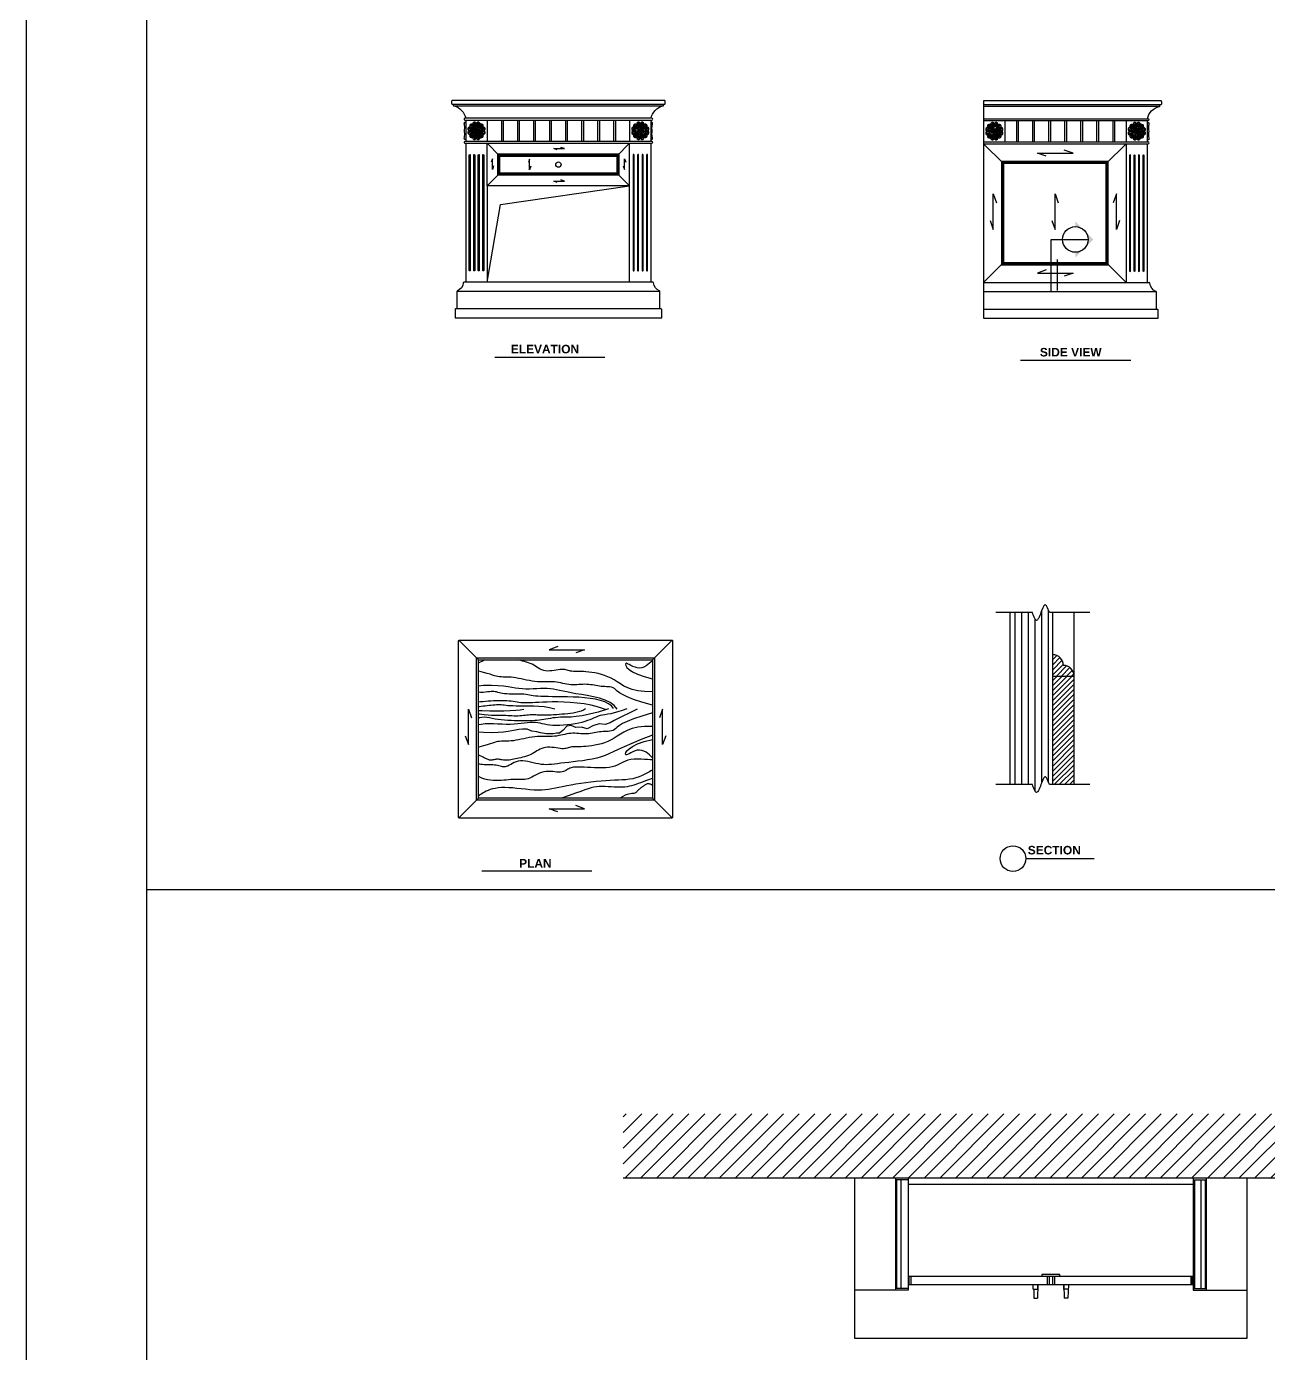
# Model space of a CAD drawing. Header units: inches. Extents: x 10 to 52.5, y 12.6 to 37.4.
# Drawn here: x 10.027 to 13.513, y 21.945 to 25.671 of the extents above; entities that cross this region are included whole.
import ezdxf

# ---------------------------------------------------------------- set-up
doc = ezdxf.new("R2010")
doc.units = ezdxf.units.IN
doc.header["$MEASUREMENT"] = 0
for name, color, linetype in [('02', 2, 'Continuous'), ('1', 1, 'Continuous'), ('4', 4, 'Continuous'), ('8', 8, 'Continuous'), ('kadrbm', 4, 'Continuous')]:
    doc.layers.add(name, color=color, linetype=linetype)
doc.styles.add('HT', font='swisseb.ttf')

# ---------------------------------------------------------------- blocks, each defined once
blk = doc.blocks.new('kadrbm')
at = {"layer": 'kadrbm', "color": 4}
blk.add_lwpolyline([(0, 0), (0, 24.7972), (21, 24.7972), (21, 0), (0, 0)], close=True, dxfattribs=at)
blk.add_lwpolyline([(20.6631, 0.3257), (20.6631, 24.4603), (0.3369, 24.4603), (0.3369, 0.3257), (20.6631, 0.3257)], dxfattribs=at)

msp = doc.modelspace()

# ---------------------------------------------------------------- hatches: boundary and pattern name
at = {"layer": '8'}
h = msp.add_hatch(color=256, dxfattribs=at)
h.paths.add_polyline_path([(12.996, 25.0982), (12.9706, 25.1237), (12.9706, 25.1088, -0.198912)])
h.paths.add_polyline_path([(13.0066, 25.0728, -0.198912), (12.996, 25.0473), (13.0215, 25.0728), (12.996, 25.0982, -0.198912)])
h.paths.add_polyline_path([(12.996, 25.0473, -0.198912), (12.9706, 25.0368), (12.9706, 25.0219)])
h = msp.add_hatch(dxfattribs=at)
h.set_pattern_fill('ANSI31', color=256, scale=0.15, angle=45, style=0)
h.set_pattern_definition([(90, (11.770604, 22.981074), (-0.01875, 4e-18), [])])
h.paths.add_polyline_path([(12.7872, 23.5422), (12.85, 23.5422, 0.033865), (12.857, 23.5252, 0.043189), (12.8598, 23.5213, 0.176583), (12.862, 23.5201, 0.176583), (12.8642, 23.5213, 0.043189), (12.8669, 23.5252, 0.033865), (12.874, 23.5422, -0.033865), (12.881, 23.5593, -0.042387), (12.8837, 23.5631, -0.182797), (12.886, 23.5644, -0.182797), (12.8882, 23.5631, -0.042387), (12.8909, 23.5593, -0.033865), (12.898, 23.5422), (12.9072, 23.5422), (12.9072, 24.0254), (12.898, 24.0254, 0.033865), (12.8909, 24.0424, 0.043189), (12.8882, 24.0463, 0.176583), (12.886, 24.0475, 0.176583), (12.8838, 24.0463, 0.043189), (12.881, 24.0424, 0.033865), (12.874, 24.0254, -0.033865), (12.8669, 24.0083, -0.042387), (12.8642, 24.0045, -0.182797), (12.862, 24.0032, -0.182797), (12.8597, 24.0045, -0.042387), (12.857, 24.0083, -0.033865), (12.85, 24.0254), (12.7872, 24.0254)])
h.paths.add_polyline_path([(12.828, 23.8665), (12.828, 23.8874), (12.8553, 23.8874), (12.8553, 23.8665)], flags=24)
h = msp.add_hatch(dxfattribs=at)
h.set_pattern_fill('ANSI31', color=256, scale=0.08, style=0)
h.set_pattern_definition([(45, (11.783122, 22.981074), (-0.00707107, 0.00707107), [])])
h.paths.add_polyline_path([(12.9072, 23.8469), (12.9672, 23.8469, 0.414214), (12.9372, 23.8769, 0.414214), (12.9072, 23.9069)])
h = msp.add_hatch(dxfattribs=at)
h.set_pattern_fill('ANSI31', color=256, scale=0.08, style=0)
h.set_pattern_definition([(45, (11.770604, 22.981074), (-0.00707107, 0.00707107), [])])
h.paths.add_polyline_path([(12.9072, 23.5422), (12.9672, 23.5422), (12.9672, 23.8469), (12.9072, 23.8469)])
h = msp.add_hatch(dxfattribs=at)
h.set_pattern_fill('ANSI31', color=256, scale=0.25, style=0)
h.set_pattern_definition([(45, (20.822613, 23.024282), (-0.02209709, 0.02209709), [])])
h.paths.add_polyline_path([(14.2518, 22.4373), (14.2518, 22.6173), (11.7018, 22.6173), (11.7018, 22.4373)])

# ---------------------------------------------------------------- linework, layer by layer
at = {"layer": '02'}
for p, q in [((11.2254, 25.448), (11.8138, 25.448)), ((12.713, 25.4518), (13.211, 25.4518)), ((12.713, 25.4468), (13.2072, 25.4468)), ((12.713, 25.4118), (13.1755, 25.4118)), ((11.2596, 25.408), (11.7796, 25.408)), ((11.2834, 25.378), (11.2693, 25.378)), ((11.2842, 25.3811), (11.2721, 25.3881)), ((11.2842, 25.3749), (11.2721, 25.3679)), ((11.2865, 25.3834), (11.2795, 25.3956)), ((11.2896, 25.3843), (11.2896, 25.3983)), ((11.2927, 25.3834), (11.2997, 25.3956)), ((11.3071, 25.3881), (11.295, 25.3811)), ((11.295, 25.3749), (11.3071, 25.3679)), ((11.3099, 25.378), (11.2959, 25.378)), ((11.3596, 25.408), (11.3596, 25.348)), ((11.3646, 25.408), (11.3646, 25.348)), ((11.4046, 25.408), (11.4046, 25.348)), ((11.4096, 25.408), (11.4096, 25.348)), ((11.4496, 25.408), (11.4496, 25.348)), ((11.4546, 25.408), (11.4546, 25.348)), ((11.4946, 25.408), (11.4946, 25.348)), ((11.4996, 25.408), (11.4996, 25.348)), ((11.5396, 25.408), (11.5396, 25.348)), ((11.5446, 25.408), (11.5446, 25.348)), ((11.5846, 25.408), (11.5846, 25.348)), ((11.5896, 25.408), (11.5896, 25.348)), ((11.6296, 25.408), (11.6296, 25.348)), ((11.6346, 25.408), (11.6346, 25.348)), ((11.6746, 25.408), (11.6746, 25.348)), ((11.6796, 25.408), (11.6796, 25.348)), ((11.7293, 25.378), (11.7434, 25.378)), ((11.7442, 25.3811), (11.7321, 25.3881)), ((11.7442, 25.3749), (11.7321, 25.3679)), ((11.7465, 25.3834), (11.7395, 25.3956)), ((11.7496, 25.3843), (11.7496, 25.3983)), ((11.7527, 25.3834), (11.7597, 25.3956)), ((11.755, 25.3811), (11.7671, 25.3881)), ((11.755, 25.3749), (11.7671, 25.3679)), ((11.7559, 25.378), (11.7699, 25.378)), ((12.713, 25.4068), (13.1755, 25.4068)), ((12.7228, 25.3768), (12.7368, 25.3768)), ((12.7376, 25.3799), (12.7255, 25.3869)), ((12.7376, 25.3737), (12.7255, 25.3666)), ((12.7399, 25.3822), (12.7329, 25.3943)), ((12.743, 25.383), (12.743, 25.397)), ((12.7462, 25.3822), (12.7532, 25.3943)), ((12.7485, 25.3799), (12.7606, 25.3869)), ((12.7485, 25.3737), (12.7606, 25.3666)), ((12.7493, 25.3768), (12.7633, 25.3768)), ((12.773, 25.4068), (12.773, 25.3468)), ((12.8055, 25.4068), (12.8055, 25.3468)), ((12.8105, 25.4068), (12.8105, 25.3468)), ((12.8505, 25.4068), (12.8505, 25.3468)), ((12.8555, 25.4068), (12.8555, 25.3468)), ((12.8955, 25.4068), (12.8955, 25.3468)), ((12.9005, 25.4068), (12.9005, 25.3468)), ((12.9405, 25.4068), (12.9405, 25.3468)), ((12.9455, 25.4068), (12.9455, 25.3468)), ((12.9855, 25.4068), (12.9855, 25.3468)), ((12.9905, 25.4068), (12.9905, 25.3468)), ((13.0305, 25.4068), (13.0305, 25.3468)), ((13.0355, 25.4068), (13.0355, 25.3468)), ((13.0755, 25.4068), (13.0755, 25.3468)), ((13.0805, 25.4068), (13.0805, 25.3468)), ((13.1228, 25.3768), (13.1368, 25.3768)), ((13.1376, 25.3799), (13.1255, 25.3869)), ((13.1376, 25.3737), (13.1255, 25.3666)), ((13.1399, 25.3822), (13.1329, 25.3943)), ((13.143, 25.383), (13.143, 25.397)), ((13.1462, 25.3822), (13.1532, 25.3943)), ((13.1485, 25.3799), (13.1606, 25.3869)), ((13.1485, 25.3737), (13.1606, 25.3666)), ((13.1493, 25.3768), (13.1633, 25.3768)), ((11.2596, 25.343), (11.7796, 25.343)), ((11.2865, 25.3726), (11.2795, 25.3605)), ((11.2896, 25.3718), (11.2896, 25.3578)), ((11.2927, 25.3726), (11.2997, 25.3605)), ((11.3556, 25.307), (11.3196, 25.343)), ((11.6836, 25.307), (11.7196, 25.343)), ((11.7465, 25.3726), (11.7395, 25.3605)), ((11.7496, 25.3718), (11.7496, 25.3578)), ((11.7527, 25.3726), (11.7597, 25.3605)), ((12.713, 25.3468), (13.1755, 25.3468)), ((12.713, 25.3418), (13.1755, 25.3418)), ((12.769, 25.2858), (12.713, 25.3418)), ((12.7399, 25.3714), (12.7329, 25.3592)), ((12.743, 25.3705), (12.743, 25.3565)), ((12.7462, 25.3714), (12.7532, 25.3592)), ((13.057, 25.2858), (13.113, 25.3418)), ((13.1399, 25.3714), (13.1329, 25.3592)), ((13.143, 25.3705), (13.143, 25.3565)), ((13.1462, 25.3714), (13.1532, 25.3592)), ((11.3556, 25.259), (11.3196, 25.223)), ((11.6836, 25.259), (11.7196, 25.223)), ((12.769, 25.0078), (12.713, 24.9518)), ((13.057, 25.0078), (13.113, 24.9518)), ((11.2352, 24.928), (11.804, 24.928)), ((12.713, 24.9268), (13.1975, 24.9268)), ((12.713, 24.8768), (13.201, 24.8768)), ((11.3407, 24.7428), (11.6499, 24.7428)), ((12.8171, 24.734), (13.1264, 24.734)), ((11.2956, 23.8922), (11.2402, 23.9476)), ((11.7836, 23.8922), (11.839, 23.9476)), ((11.2956, 23.5042), (11.2402, 23.4488)), ((11.7836, 23.5042), (11.839, 23.4488)), ((12.8315, 23.3344), (13.0235, 23.3344)), ((11.3045, 23.3002), (11.6138, 23.3002)), ((12.3518, 21.9873), (12.3518, 22.4373)), ((12.5018, 22.4323), (12.4658, 22.4323)), ((12.4688, 22.4323), (12.4688, 22.1273)), ((12.4808, 22.4323), (12.4808, 22.1273)), ((13.3018, 22.4323), (13.3378, 22.4323)), ((13.3048, 22.4323), (13.3048, 22.1273)), ((13.3228, 22.4323), (13.3228, 22.1273)), ((13.3348, 22.4323), (13.3348, 22.1273)), ((13.4518, 22.4373), (13.4518, 21.9873)), ((13.3018, 22.4193), (12.5018, 22.4193)), ((12.5088, 22.1613), (12.5088, 22.1373)), ((12.8525, 22.1253), (12.8525, 22.1373)), ((12.8655, 22.1373), (12.864, 22.1003)), ((12.9381, 22.1373), (12.9396, 22.1003)), ((12.9511, 22.1373), (12.9496, 22.1003)), ((13.2948, 22.1613), (13.2948, 22.1373)), ((12.5018, 22.1223), (12.3518, 22.1223)), ((12.5018, 22.1273), (12.4658, 22.1273)), ((12.854, 22.1253), (12.854, 22.1003)), ((12.854, 22.1003), (12.864, 22.1003)), ((12.9496, 22.1003), (12.9396, 22.1003)), ((13.3018, 22.1273), (13.3378, 22.1273)), ((13.4518, 21.9873), (12.3518, 21.9873))]:
    msp.add_line(p, q, dxfattribs=at)
for points in [[(11.2596, 25.3538), (11.2579, 25.3538, -0.414214), (11.2554, 25.3563, 0.026761), (11.257, 25.37, -0.123402), (11.257, 25.3856, 0.027913), (11.2554, 25.3998, -0.414214), (11.2579, 25.4023), (11.2595, 25.4023)], [(11.7796, 25.3534), (11.7814, 25.3534, 0.414214), (11.7839, 25.3559, -0.026761), (11.7823, 25.3696, 0.123402), (11.7822, 25.3851, -0.027913), (11.7839, 25.3994, 0.414214), (11.7814, 25.4019), (11.7796, 25.4019)], [(13.1731, 25.4011), (13.1748, 25.4011, -0.414214), (13.1773, 25.3986, 0.027913), (13.1757, 25.3843, -0.123402), (13.1757, 25.3688, 0.026761), (13.1773, 25.3551, -0.414214), (13.1748, 25.3526), (13.173, 25.3526)], [(13.0117, 24.0254), (12.898, 24.0254, 0.033865), (12.8909, 24.0424, 0.043189), (12.8882, 24.0463, 0.176583), (12.886, 24.0475, 0.176583), (12.8838, 24.0463, 0.043189), (12.881, 24.0424, 0.033865), (12.874, 24.0254, -0.033865), (12.8669, 24.0083, -0.043189), (12.8642, 24.0044, -0.176583), (12.862, 24.0032, -0.176583), (12.8598, 24.0044, -0.043189), (12.857, 24.0083, -0.033865), (12.85, 24.0254), (12.747, 24.0254)], [(13.0117, 23.5422), (12.898, 23.5422, 0.033865), (12.8909, 23.5593, 0.043189), (12.8882, 23.5632, 0.176583), (12.886, 23.5644, 0.176583), (12.8838, 23.5632, 0.043189), (12.881, 23.5593, 0.033865), (12.874, 23.5422, -0.033865), (12.8669, 23.5252, -0.043189), (12.8642, 23.5213, -0.176583), (12.862, 23.5201, -0.176583), (12.8598, 23.5213, -0.043189), (12.857, 23.5252, -0.033865), (12.85, 23.5422), (12.747, 23.5422)]]:
    msp.add_lwpolyline(points, format="xyb", dxfattribs=at)
for points in [[(11.2596, 25.408), (11.2596, 25.348)], [(11.3376, 25.2793), (11.3342, 25.2694), (11.3342, 25.2994), (11.3307, 25.2895)], [(11.4423, 25.2784), (11.4388, 25.2685), (11.4388, 25.2985), (11.4353, 25.2886)], [(11.5163, 25.3244), (11.5064, 25.3279), (11.5364, 25.3279), (11.5265, 25.3313)], [(11.7016, 25.2793), (11.7051, 25.2694), (11.7051, 25.2994), (11.7085, 25.2895)], [(12.8892, 25.3063), (12.8642, 25.3151), (12.9642, 25.3151), (12.9392, 25.3239)], [(11.5163, 25.2329), (11.5064, 25.2364), (11.5364, 25.2364), (11.5265, 25.2399)], [(11.3196, 24.953), (11.3569, 25.1715), (11.7196, 25.223)], [(12.7313, 25.1259), (12.7401, 25.1009), (12.7401, 25.2009), (12.7489, 25.1759)], [(12.9051, 25.1259), (12.9139, 25.1009), (12.9139, 25.2009), (12.9227, 25.1759)], [(13.0948, 25.1259), (13.086, 25.1009), (13.086, 25.2009), (13.0772, 25.1759)], [(12.9032, 24.9257), (12.9032, 25.0728), (13.0066, 25.0728)], [(12.8892, 24.9873), (12.8642, 24.9785), (12.9642, 24.9785), (12.9392, 24.9697)], [(11.5183, 23.9296), (11.4933, 23.9208), (11.5933, 23.9208), (11.5683, 23.9119)], [(11.3135, 23.8922), (11.3115, 23.8912), (11.3081, 23.8895), (11.3042, 23.8876), (11.3002, 23.8857), (11.2961, 23.8839), (11.2956, 23.8836)], [(11.7836, 23.8031), (11.7614, 23.8033), (11.7426, 23.8053), (11.7271, 23.8088), (11.7141, 23.8135), (11.7032, 23.8189), (11.6937, 23.8247), (11.685, 23.8305), (11.6765, 23.836), (11.6677, 23.8408), (11.6586, 23.845), (11.6494, 23.8485), (11.6401, 23.8515), (11.6308, 23.8539), (11.6218, 23.8558), (11.613, 23.8572), (11.6047, 23.8583), (11.597, 23.859), (11.5898, 23.8594), (11.5831, 23.8596), (11.577, 23.8597), (11.5714, 23.8598), (11.5662, 23.8598), (11.5616, 23.86), (11.5575, 23.8604), (11.5538, 23.8611), (11.5504, 23.8619), (11.5472, 23.8628), (11.5441, 23.8637), (11.5409, 23.8645), (11.5375, 23.8651), (11.5338, 23.8655), (11.5295, 23.8654), (11.5246, 23.865), (11.5193, 23.8643), (11.5135, 23.8634), (11.5076, 23.8625), (11.5015, 23.8617), (11.4954, 23.8612), (11.4894, 23.8611), (11.4838, 23.8616), (11.4784, 23.8627), (11.4735, 23.8644), (11.4687, 23.8666), (11.4641, 23.8691), (11.4595, 23.8718), (11.455, 23.8746), (11.4504, 23.8773), (11.4456, 23.8799), (11.4405, 23.8822), (11.4353, 23.8843), (11.4299, 23.8861), (11.4245, 23.8878), (11.4191, 23.8892), (11.4138, 23.8905), (11.4085, 23.8917), (11.4065, 23.8922)], [(11.7836, 23.891), (11.7818, 23.8891), (11.779, 23.8863), (11.7752, 23.8828), (11.7707, 23.879), (11.7655, 23.8754), (11.7597, 23.8723), (11.7536, 23.8701), (11.7473, 23.8692), (11.741, 23.8698), (11.7347, 23.8715), (11.7287, 23.874), (11.7231, 23.8769), (11.7181, 23.8795), (11.7139, 23.8816), (11.7106, 23.8827), (11.7084, 23.8823), (11.7075, 23.8802), (11.7085, 23.8764), (11.7118, 23.8714), (11.7181, 23.8655), (11.7279, 23.8589), (11.7418, 23.8521), (11.7603, 23.8454), (11.7836, 23.8391)], [(11.7836, 23.765), (11.7535, 23.7736), (11.7301, 23.7815), (11.7125, 23.7886), (11.6998, 23.7948), (11.691, 23.8003), (11.6849, 23.8049), (11.6806, 23.8087), (11.6769, 23.8117), (11.673, 23.8139), (11.6688, 23.8154), (11.6644, 23.8163), (11.6597, 23.8169), (11.6548, 23.8171), (11.6499, 23.8173), (11.6449, 23.8174), (11.6399, 23.8178), (11.6349, 23.8183), (11.63, 23.8191), (11.625, 23.82), (11.6201, 23.821), (11.6151, 23.8219), (11.61, 23.8227), (11.6048, 23.8234), (11.5995, 23.8237), (11.5941, 23.8238), (11.5886, 23.8236), (11.5829, 23.8233), (11.5772, 23.8229), (11.5715, 23.8225), (11.5658, 23.8222), (11.5601, 23.8221), (11.5544, 23.8224), (11.5488, 23.823), (11.5432, 23.8239), (11.5376, 23.8251), (11.532, 23.8263), (11.5264, 23.8276), (11.5206, 23.8287), (11.5147, 23.8298), (11.5087, 23.8305), (11.5024, 23.8309), (11.496, 23.8311), (11.4893, 23.831), (11.4825, 23.831), (11.4755, 23.8309), (11.4683, 23.831), (11.461, 23.8312), (11.4535, 23.8319), (11.4458, 23.8328), (11.438, 23.8341), (11.4303, 23.8357), (11.4225, 23.8373), (11.4149, 23.8389), (11.4075, 23.8405), (11.4003, 23.8418), (11.3935, 23.8429), (11.387, 23.8435), (11.3809, 23.8439), (11.3751, 23.8441), (11.3696, 23.8442), (11.3644, 23.8443), (11.3594, 23.8444), (11.3546, 23.8448), (11.3499, 23.8455), (11.3453, 23.8465), (11.3404, 23.8479), (11.3348, 23.8497), (11.3279, 23.8519), (11.3195, 23.8545), (11.3091, 23.8574), (11.2962, 23.8608), (11.2956, 23.8609)], [(11.6844, 23.7544), (11.6761, 23.7647), (11.6645, 23.7729), (11.6504, 23.7796), (11.6346, 23.7848), (11.6178, 23.7889), (11.6007, 23.7922), (11.5841, 23.7949), (11.5688, 23.7974), (11.5552, 23.7998), (11.5432, 23.8022), (11.5326, 23.8044), (11.523, 23.8065), (11.5141, 23.8083), (11.5056, 23.8098), (11.4971, 23.8109), (11.4884, 23.8116), (11.4792, 23.8118), (11.4695, 23.8116), (11.4594, 23.8113), (11.4492, 23.8109), (11.4389, 23.8105), (11.4286, 23.8104), (11.4184, 23.8107), (11.4086, 23.8116), (11.399, 23.813), (11.3891, 23.8149), (11.3782, 23.8168), (11.3655, 23.8186), (11.3503, 23.8199), (11.332, 23.8205), (11.3097, 23.82), (11.2956, 23.819)], [(11.674, 23.7556), (11.6686, 23.7632), (11.6604, 23.7694), (11.6498, 23.7746), (11.6373, 23.7787), (11.6233, 23.7819), (11.6083, 23.7843), (11.5926, 23.786), (11.5767, 23.7873), (11.5609, 23.7881), (11.5455, 23.7886), (11.5307, 23.7889), (11.5166, 23.789), (11.5033, 23.789), (11.491, 23.7891), (11.48, 23.7893), (11.4703, 23.7896), (11.462, 23.7901), (11.455, 23.7909), (11.4489, 23.7917), (11.4435, 23.7927), (11.4385, 23.7936), (11.4336, 23.7945), (11.4285, 23.7952), (11.423, 23.7958), (11.4168, 23.7961), (11.41, 23.7962), (11.4029, 23.7962), (11.3956, 23.7962), (11.3883, 23.7962), (11.3812, 23.7963), (11.3745, 23.7966), (11.3684, 23.7971), (11.3629, 23.7979), (11.3581, 23.7989), (11.3538, 23.8), (11.3499, 23.8011), (11.3461, 23.8022), (11.3425, 23.803), (11.3388, 23.8036), (11.335, 23.8038), (11.3308, 23.8035), (11.3262, 23.803), (11.321, 23.8023), (11.3151, 23.8017), (11.3084, 23.8012), (11.3006, 23.8012), (11.2956, 23.8015)], [(11.652, 23.7533), (11.6319, 23.7599), (11.6117, 23.7649), (11.5916, 23.7687), (11.5719, 23.7713), (11.5528, 23.773), (11.5347, 23.7739), (11.5177, 23.7743), (11.5022, 23.7742), (11.4883, 23.774), (11.4759, 23.7735), (11.4649, 23.773), (11.4552, 23.7725), (11.4465, 23.772), (11.4388, 23.7716), (11.4318, 23.7714), (11.4255, 23.7714), (11.4196, 23.7717), (11.4141, 23.7722), (11.4088, 23.7729), (11.4036, 23.7737), (11.3984, 23.7745), (11.393, 23.7754), (11.3874, 23.7762), (11.3813, 23.7768), (11.3748, 23.7773), (11.3678, 23.7776), (11.3605, 23.7778), (11.3529, 23.7778), (11.3452, 23.7776), (11.3374, 23.7773), (11.3296, 23.7769), (11.322, 23.7764), (11.3145, 23.7757), (11.3075, 23.7749), (11.301, 23.7742), (11.2956, 23.7735)], [(11.2581, 23.6794), (11.2669, 23.6544), (11.2669, 23.7544), (11.2757, 23.7294)], [(11.5096, 23.7544), (11.4947, 23.7578), (11.4797, 23.7601), (11.4648, 23.7616), (11.4502, 23.7624), (11.4363, 23.7628), (11.4233, 23.7628), (11.4114, 23.7628), (11.4009, 23.7627), (11.3919, 23.7629), (11.3844, 23.7633), (11.378, 23.7638), (11.3725, 23.7643), (11.3677, 23.7649), (11.3633, 23.7654), (11.3591, 23.7658), (11.3549, 23.766), (11.3504, 23.7661), (11.3457, 23.7659), (11.3407, 23.7656), (11.3355, 23.7652), (11.3302, 23.7646), (11.3248, 23.764), (11.3193, 23.7633), (11.3138, 23.7626), (11.3082, 23.762), (11.3028, 23.7613), (11.2978, 23.7607), (11.2956, 23.7604)], [(11.6606, 23.7546), (11.6316, 23.7459), (11.6072, 23.7397), (11.5867, 23.7355), (11.5698, 23.733), (11.5557, 23.7317), (11.5441, 23.7312), (11.5342, 23.7311), (11.5255, 23.7311), (11.5176, 23.7308), (11.5103, 23.7301), (11.5035, 23.7292), (11.497, 23.7282), (11.4908, 23.7271), (11.4847, 23.7259), (11.4787, 23.7248), (11.4726, 23.7238), (11.4663, 23.723), (11.4599, 23.7223), (11.4532, 23.7218), (11.4462, 23.7215), (11.4389, 23.7212), (11.4312, 23.7211), (11.4232, 23.7211), (11.4148, 23.7211), (11.4059, 23.7213), (11.3967, 23.7215), (11.3873, 23.7218), (11.3778, 23.7222), (11.3684, 23.7229), (11.3591, 23.7237), (11.3502, 23.7248), (11.3417, 23.7262), (11.3338, 23.7278), (11.3263, 23.7294), (11.3191, 23.7307), (11.312, 23.7313), (11.3051, 23.7309), (11.2981, 23.7292), (11.2956, 23.728)], [(11.7117, 23.7546), (11.6984, 23.7498), (11.6864, 23.7461), (11.6758, 23.7434), (11.6664, 23.7413), (11.6579, 23.7398), (11.6503, 23.7385), (11.6434, 23.7372), (11.6371, 23.7358), (11.6312, 23.734), (11.6255, 23.7319), (11.6199, 23.7295), (11.6141, 23.727), (11.608, 23.7244), (11.6013, 23.7218), (11.594, 23.7193), (11.5858, 23.7169), (11.5765, 23.7147), (11.5665, 23.7128), (11.5558, 23.7112), (11.5449, 23.7099), (11.534, 23.709), (11.5233, 23.7084), (11.5132, 23.7083), (11.5038, 23.7086), (11.4954, 23.7093), (11.4878, 23.7104), (11.4809, 23.7117), (11.4744, 23.7131), (11.4681, 23.7144), (11.4618, 23.7155), (11.4553, 23.7163), (11.4484, 23.7167), (11.441, 23.7165), (11.4329, 23.7159), (11.4243, 23.7149), (11.4151, 23.7139), (11.4054, 23.7128), (11.3951, 23.7119), (11.3843, 23.7113), (11.3731, 23.7111), (11.3613, 23.7115), (11.3493, 23.7121), (11.3372, 23.7127), (11.3253, 23.713), (11.3138, 23.7127), (11.3028, 23.7114), (11.2956, 23.7096)], [(11.5961, 23.7546), (11.5899, 23.7513), (11.5833, 23.7486), (11.5763, 23.7464), (11.5689, 23.7446), (11.5613, 23.7432), (11.5535, 23.7421), (11.5456, 23.7412), (11.5376, 23.7404), (11.5296, 23.7397), (11.5216, 23.739), (11.5138, 23.7384), (11.5062, 23.7378), (11.4989, 23.7374), (11.492, 23.7371), (11.4855, 23.7368), (11.4795, 23.7368), (11.474, 23.7368), (11.4691, 23.737), (11.4646, 23.7373), (11.4603, 23.7375), (11.4563, 23.7378), (11.4523, 23.738), (11.4484, 23.7381), (11.4444, 23.738), (11.4402, 23.7378), (11.4358, 23.7374), (11.4312, 23.7369), (11.4265, 23.7364), (11.4216, 23.7358), (11.4166, 23.7354), (11.4114, 23.735), (11.406, 23.7347), (11.4006, 23.7347), (11.395, 23.7348), (11.3893, 23.735), (11.3835, 23.7352), (11.3776, 23.7355), (11.3717, 23.7358), (11.3657, 23.736), (11.3597, 23.7362), (11.3536, 23.7362), (11.3471, 23.7362), (11.3399, 23.7363), (11.3317, 23.7366), (11.3222, 23.7373), (11.3109, 23.7384), (11.2977, 23.7401), (11.2956, 23.7404)], [(11.741, 23.7539), (11.6761, 23.7218), (11.6645, 23.7157), (11.6504, 23.7108), (11.6346, 23.7132), (11.6178, 23.7084), (11.6007, 23.6986), (11.5841, 23.7035), (11.5688, 23.7023), (11.5552, 23.7085), (11.5432, 23.7062), (11.5326, 23.695), (11.523, 23.6864), (11.5141, 23.6864), (11.5056, 23.6852), (11.4866, 23.6852), (11.4695, 23.6877), (11.4594, 23.6901), (11.4452, 23.6925), (11.4318, 23.6978), (11.4286, 23.6979), (11.4184, 23.6976), (11.4086, 23.6968), (11.399, 23.6953), (11.3891, 23.6935), (11.3782, 23.6915), (11.3655, 23.6897), (11.3503, 23.6884), (11.332, 23.6879), (11.3097, 23.6884), (11.2956, 23.6893)], [(11.4221, 23.7534), (11.4125, 23.7514), (11.3999, 23.7499), (11.3845, 23.7489), (11.3668, 23.7484), (11.3474, 23.7482), (11.3267, 23.7485), (11.3052, 23.749), (11.2956, 23.7493)], [(11.7836, 23.7434), (11.7535, 23.7348), (11.7301, 23.7269), (11.7125, 23.7198), (11.6998, 23.7135), (11.691, 23.7081), (11.6849, 23.7035), (11.6806, 23.6997), (11.6769, 23.6967), (11.673, 23.6945), (11.6688, 23.693), (11.6644, 23.6921), (11.6597, 23.6915), (11.6548, 23.6912), (11.6499, 23.6911), (11.6449, 23.6909), (11.6399, 23.6906), (11.6349, 23.69), (11.63, 23.6893), (11.625, 23.6884), (11.6201, 23.6874), (11.6151, 23.6865), (11.61, 23.6856), (11.6048, 23.685), (11.5995, 23.6846), (11.5941, 23.6846), (11.5886, 23.6847), (11.5829, 23.6851), (11.5772, 23.6855), (11.5715, 23.6859), (11.5658, 23.6862), (11.5601, 23.6862), (11.5544, 23.686), (11.5488, 23.6854), (11.5432, 23.6844), (11.5376, 23.6833), (11.532, 23.6821), (11.5264, 23.6808), (11.5206, 23.6796), (11.5147, 23.6786), (11.5087, 23.6779), (11.5024, 23.6774), (11.496, 23.6773), (11.4893, 23.6773), (11.4825, 23.6774), (11.4755, 23.6775), (11.4683, 23.6774), (11.461, 23.6771), (11.4535, 23.6765), (11.4458, 23.6755), (11.438, 23.6742), (11.4303, 23.6727), (11.4225, 23.6711), (11.4149, 23.6694), (11.4075, 23.6679), (11.4003, 23.6666), (11.3935, 23.6655), (11.387, 23.6648), (11.3809, 23.6644), (11.3751, 23.6642), (11.3696, 23.6642), (11.3644, 23.6641), (11.3594, 23.6639), (11.3546, 23.6636), (11.3499, 23.6629), (11.3453, 23.6619), (11.3404, 23.6605), (11.3348, 23.6587), (11.3279, 23.6565), (11.3195, 23.6539), (11.3091, 23.6509), (11.2962, 23.6476), (11.2956, 23.6475)], [(11.821, 23.6794), (11.8122, 23.6544), (11.8122, 23.7544), (11.8034, 23.7294)], [(11.7836, 23.7053), (11.7614, 23.7051), (11.7426, 23.703), (11.7271, 23.6995), (11.7141, 23.6949), (11.7032, 23.6894), (11.6937, 23.6836), (11.685, 23.6778), (11.6765, 23.6724), (11.6677, 23.6675), (11.6586, 23.6634), (11.6494, 23.6598), (11.6401, 23.6569), (11.6308, 23.6545), (11.6218, 23.6526), (11.613, 23.6511), (11.6047, 23.6501), (11.597, 23.6494), (11.5898, 23.6489), (11.5831, 23.6487), (11.577, 23.6486), (11.5714, 23.6486), (11.5662, 23.6485), (11.5616, 23.6483), (11.5575, 23.6479), (11.5538, 23.6473), (11.5504, 23.6465), (11.5472, 23.6456), (11.5441, 23.6447), (11.5409, 23.6439), (11.5375, 23.6433), (11.5338, 23.6429), (11.5295, 23.6429), (11.5246, 23.6433), (11.5193, 23.6441), (11.5135, 23.645), (11.5076, 23.6459), (11.5015, 23.6466), (11.4954, 23.6472), (11.4894, 23.6472), (11.4838, 23.6468), (11.4784, 23.6456), (11.4735, 23.6439), (11.4687, 23.6418), (11.4641, 23.6393), (11.4595, 23.6366), (11.455, 23.6338), (11.4504, 23.631), (11.4456, 23.6284), (11.4405, 23.6261), (11.4353, 23.6241), (11.4299, 23.6222), (11.4245, 23.6206), (11.4191, 23.6191), (11.4138, 23.6178), (11.4085, 23.6166), (11.4035, 23.6155), (11.3987, 23.6144), (11.3941, 23.6135), (11.3898, 23.6126), (11.3857, 23.6118), (11.3818, 23.6112), (11.3781, 23.6108), (11.3746, 23.6105), (11.3713, 23.6105), (11.3681, 23.6107), (11.3651, 23.611), (11.3621, 23.6115), (11.3593, 23.612), (11.3566, 23.6125), (11.3539, 23.613), (11.3513, 23.6133), (11.3487, 23.6134), (11.3461, 23.6133), (11.3435, 23.613), (11.3409, 23.6125), (11.3384, 23.6121), (11.3359, 23.6116), (11.3335, 23.6112), (11.3311, 23.6109), (11.3288, 23.6109), (11.3266, 23.6111), (11.3244, 23.6115), (11.3222, 23.6122), (11.3199, 23.6132), (11.3173, 23.6143), (11.3146, 23.6157), (11.3115, 23.6172), (11.3081, 23.6189), (11.3042, 23.6207), (11.3002, 23.6226), (11.2961, 23.6245), (11.2956, 23.6247)], [(11.7836, 23.6808), (11.7518, 23.6684), (11.7257, 23.6576), (11.7046, 23.6484), (11.6876, 23.6405), (11.6735, 23.6339), (11.6615, 23.6284), (11.6505, 23.6237), (11.6394, 23.6198), (11.6274, 23.6165), (11.6147, 23.6137), (11.6014, 23.6113), (11.5879, 23.6093), (11.5744, 23.6076), (11.5613, 23.606), (11.5488, 23.6047), (11.5372, 23.6033), (11.5267, 23.602), (11.5172, 23.6008), (11.5085, 23.5997), (11.5005, 23.5989), (11.4929, 23.5983), (11.4857, 23.598), (11.4786, 23.5982), (11.4714, 23.5989), (11.4641, 23.6001), (11.4566, 23.6017), (11.4491, 23.6034), (11.4416, 23.6052), (11.4342, 23.6068), (11.4269, 23.608), (11.42, 23.6086), (11.4133, 23.6086), (11.4071, 23.6076), (11.4013, 23.606), (11.3958, 23.6038), (11.3907, 23.6014), (11.3859, 23.5989), (11.3815, 23.5965), (11.3773, 23.5944), (11.3734, 23.5929), (11.3697, 23.5921), (11.3663, 23.5919), (11.3629, 23.5923), (11.3595, 23.5929), (11.3561, 23.5938), (11.3526, 23.5948), (11.3489, 23.5958), (11.3448, 23.5966), (11.3405, 23.5971), (11.3358, 23.5974), (11.331, 23.5975), (11.326, 23.5975), (11.321, 23.5976), (11.316, 23.5976), (11.3111, 23.5979), (11.3064, 23.5983), (11.302, 23.599), (11.2979, 23.5999), (11.2956, 23.6006)], [(11.7836, 23.6174), (11.7818, 23.6192), (11.779, 23.6221), (11.7752, 23.6256), (11.7707, 23.6293), (11.7655, 23.6329), (11.7597, 23.636), (11.7536, 23.6382), (11.7473, 23.6392), (11.741, 23.6386), (11.7347, 23.6368), (11.7287, 23.6343), (11.7231, 23.6315), (11.7181, 23.6288), (11.7139, 23.6267), (11.7106, 23.6256), (11.7084, 23.626), (11.7075, 23.6282), (11.7085, 23.6319), (11.7118, 23.6369), (11.7181, 23.6429), (11.7279, 23.6494), (11.7418, 23.6562), (11.7603, 23.663), (11.7836, 23.6692)], [(11.7836, 23.6111), (11.7818, 23.6113), (11.7771, 23.6118), (11.7701, 23.6125), (11.7615, 23.6131), (11.7518, 23.6136), (11.7417, 23.6138), (11.7318, 23.6134), (11.7227, 23.6124), (11.7147, 23.6107), (11.7079, 23.6083), (11.7018, 23.6056), (11.6961, 23.6025), (11.6904, 23.5995), (11.6845, 23.5965), (11.678, 23.5939), (11.6706, 23.5918), (11.662, 23.5903), (11.6525, 23.5894), (11.6423, 23.589), (11.6318, 23.589), (11.6212, 23.5893), (11.6109, 23.5898), (11.6012, 23.5903), (11.5923, 23.5908), (11.5845, 23.5911), (11.5777, 23.5913), (11.5718, 23.5914), (11.5668, 23.5912), (11.5624, 23.5908), (11.5585, 23.5902), (11.5551, 23.5893), (11.552, 23.5881), (11.549, 23.5867), (11.5461, 23.5851), (11.5432, 23.5834), (11.5402, 23.5817), (11.537, 23.5801), (11.5335, 23.5788), (11.5297, 23.5778), (11.5253, 23.5772), (11.5205, 23.5772), (11.5152, 23.5775), (11.5095, 23.578), (11.5035, 23.5786), (11.4973, 23.579), (11.4911, 23.5792), (11.4848, 23.5789), (11.4786, 23.578), (11.4725, 23.5764), (11.4667, 23.5743), (11.4609, 23.5716), (11.4554, 23.5688), (11.45, 23.5659), (11.4448, 23.5631), (11.4398, 23.5607), (11.435, 23.5587), (11.4303, 23.5573), (11.4257, 23.5565), (11.4211, 23.5562), (11.4166, 23.5561), (11.412, 23.5562), (11.4072, 23.5565), (11.4023, 23.5567), (11.3971, 23.5567), (11.3916, 23.5565), (11.3858, 23.5562), (11.3797, 23.5557), (11.3733, 23.5551), (11.3666, 23.5546), (11.3596, 23.5541), (11.3523, 23.5539), (11.3447, 23.5538), (11.3369, 23.5541), (11.3288, 23.5548), (11.3207, 23.5559), (11.3127, 23.5578), (11.3048, 23.5603), (11.2972, 23.5637), (11.2956, 23.5647)], [(11.7836, 23.5836), (11.7824, 23.5829), (11.7795, 23.581), (11.7751, 23.5782), (11.7693, 23.5748), (11.7624, 23.5711), (11.7546, 23.5674), (11.7462, 23.5639), (11.7374, 23.5609), (11.7283, 23.5587), (11.7189, 23.557), (11.7092, 23.5559), (11.699, 23.5552), (11.6883, 23.5546), (11.6771, 23.5542), (11.6652, 23.5536), (11.6526, 23.5529), (11.6392, 23.5519), (11.6253, 23.5505), (11.611, 23.549), (11.5966, 23.5471), (11.5824, 23.5452), (11.5685, 23.543), (11.5553, 23.5408), (11.5429, 23.5385), (11.5315, 23.5362), (11.5209, 23.534), (11.511, 23.5319), (11.5014, 23.5301), (11.492, 23.5285), (11.4826, 23.5273), (11.4728, 23.5266), (11.4624, 23.5265), (11.4513, 23.5269), (11.4396, 23.5277), (11.4276, 23.5289), (11.4154, 23.5302), (11.4033, 23.5316), (11.3914, 23.5327), (11.3801, 23.5335), (11.3694, 23.5339), (11.3595, 23.5337), (11.3505, 23.5329), (11.3423, 23.5316), (11.3349, 23.53), (11.3283, 23.528), (11.3223, 23.5258), (11.3169, 23.5235), (11.3122, 23.5212), (11.308, 23.5188), (11.3043, 23.5165), (11.301, 23.5143), (11.2982, 23.5121), (11.2957, 23.51), (11.2956, 23.5099)], [(11.7836, 23.5597), (11.7825, 23.5593), (11.7796, 23.5582), (11.7754, 23.5566), (11.7701, 23.5546), (11.7639, 23.5523), (11.7573, 23.5498), (11.7504, 23.5473), (11.7436, 23.5449), (11.7372, 23.5427), (11.731, 23.5407), (11.7249, 23.5389), (11.7189, 23.5375), (11.7127, 23.5363), (11.7064, 23.5354), (11.6996, 23.5348), (11.6924, 23.5346), (11.6846, 23.5347), (11.6764, 23.535), (11.6679, 23.5355), (11.6592, 23.536), (11.6505, 23.5364), (11.642, 23.5366), (11.6338, 23.5364), (11.6261, 23.5359), (11.6188, 23.5348), (11.6114, 23.5331), (11.6033, 23.5306), (11.5938, 23.5273), (11.5821, 23.5231), (11.5676, 23.5179), (11.5495, 23.5115), (11.5279, 23.5042)], [(11.7836, 23.5404), (11.7832, 23.5407), (11.7823, 23.5411), (11.7811, 23.5417), (11.7796, 23.5424), (11.7779, 23.5431), (11.776, 23.5437), (11.7741, 23.5442), (11.7722, 23.5444), (11.7704, 23.5443), (11.7687, 23.544), (11.767, 23.5435), (11.7653, 23.5427), (11.7636, 23.5418), (11.7619, 23.5407), (11.7602, 23.5395), (11.7583, 23.5382), (11.7564, 23.5369), (11.7545, 23.5355), (11.7525, 23.5341), (11.7506, 23.5327), (11.7487, 23.5312), (11.7468, 23.5298), (11.7452, 23.5283), (11.7436, 23.5268), (11.7423, 23.5253), (11.7411, 23.5239), (11.7399, 23.5225), (11.7386, 23.5212), (11.7373, 23.52), (11.7356, 23.519), (11.7337, 23.5182), (11.7314, 23.5176), (11.7286, 23.5172), (11.7253, 23.5169), (11.7215, 23.5165), (11.7172, 23.5157), (11.7123, 23.5143), (11.7068, 23.5122), (11.7006, 23.5092), (11.6939, 23.505)], [(11.5183, 23.4654), (11.4933, 23.4743), (11.5933, 23.4743), (11.5683, 23.4831)], [(12.8525, 22.1253), (12.8655, 22.1253), (12.8655, 22.1373)], [(12.9268, 22.1613), (12.9268, 22.1663), (12.8768, 22.1663), (12.8768, 22.1613)], [(12.8918, 22.1613), (12.8918, 22.1373)], [(12.9118, 22.1613), (12.9118, 22.1373)], [(12.9511, 22.1253), (12.9381, 22.1253), (12.9381, 22.1373)]]:
    msp.add_lwpolyline(points, dxfattribs=at)
for points in [[(11.3071, 25.3881, 1.023613), (11.2997, 25.3956, 1.023613), (11.2896, 25.3983, 1.023613), (11.2795, 25.3956, 1.023613), (11.2721, 25.3881, 1.023613), (11.2693, 25.378, 1.023613), (11.2721, 25.3679, 1.023613), (11.2795, 25.3605, 1.023613), (11.2896, 25.3578, 1.023613), (11.2997, 25.3605, 1.023613), (11.3071, 25.3679, 1.023613), (11.3099, 25.378, 1.023613)], [(11.2817, 25.3825, 0.705494), (11.2805, 25.378, 0.705494), (11.2817, 25.3735, 0.705494), (11.2851, 25.3701, 0.705494), (11.2896, 25.3689, 0.705494), (11.2941, 25.3701, 0.705494), (11.2975, 25.3735, 0.705494), (11.2987, 25.378, 0.705494), (11.2975, 25.3825, 0.705494), (11.2941, 25.3859, 0.705494), (11.2896, 25.3871, 0.705494), (11.2851, 25.3859, 0.705494)], [(11.2692, 25.31, -1), (11.2722, 25.31), (11.2722, 24.986, -1), (11.2692, 24.986)], [(11.2818, 25.31, -1), (11.2848, 25.31), (11.2848, 24.986, -1), (11.2818, 24.986)], [(11.2944, 25.31, -1), (11.2974, 25.31), (11.2974, 24.986, -1), (11.2944, 24.986)], [(11.307, 25.31, -1), (11.31, 25.31), (11.31, 24.986, -1), (11.307, 24.986)], [(11.7322, 25.31, 1), (11.7292, 25.31), (11.7292, 24.986, 1), (11.7322, 24.986)], [(11.7448, 25.31, 1), (11.7418, 25.31), (11.7418, 24.986, 1), (11.7448, 24.986)], [(11.7574, 25.31, 1), (11.7544, 25.31), (11.7544, 24.986, 1), (11.7574, 24.986)], [(11.77, 25.31, 1), (11.767, 25.31), (11.767, 24.986, 1), (11.77, 24.986)], [(13.1256, 25.3088, 1), (13.1226, 25.3088), (13.1226, 24.9848, 1), (13.1256, 24.9848)], [(13.1382, 25.3088, 1), (13.1352, 25.3088), (13.1352, 24.9848, 1), (13.1382, 24.9848)], [(13.1508, 25.3088, 1), (13.1478, 25.3088), (13.1478, 24.9848, 1), (13.1508, 24.9848)], [(13.1634, 25.3088, 1), (13.1604, 25.3088), (13.1604, 24.9848, 1), (13.1634, 24.9848)]]:
    msp.add_lwpolyline(points, format="xyb", close=True, dxfattribs=at)
for points in [[(11.3496, 25.313), (11.6896, 25.313), (11.6896, 25.253), (11.3496, 25.253)], [(11.3526, 25.31), (11.6866, 25.31), (11.6866, 25.256), (11.3526, 25.256)], [(11.3556, 25.307), (11.6836, 25.307), (11.6836, 25.259), (11.3556, 25.259)], [(13.063, 25.0018), (13.063, 25.2918), (12.763, 25.2918), (12.763, 25.0018)], [(13.06, 25.0048), (13.06, 25.2888), (12.766, 25.2888), (12.766, 25.0048)], [(13.057, 25.0078), (13.057, 25.2858), (12.769, 25.2858), (12.769, 25.0078)], [(11.2896, 23.8982), (11.7896, 23.8982), (11.7896, 23.4982), (11.2896, 23.4982)], [(11.2956, 23.8922), (11.7836, 23.8922), (11.7836, 23.5042), (11.2956, 23.5042)]]:
    msp.add_lwpolyline(points, close=True, dxfattribs=at)
for centre, radius in [((11.2896, 25.378), 0.00625), ((11.7496, 25.378), 0.00625), ((12.743, 25.3768), 0.00625), ((13.143, 25.3768), 0.00625), ((11.5196, 25.283), 0.0075), ((12.9706, 25.0728), 0.036), ((12.7955, 23.3344), 0.036)]:
    msp.add_circle(centre, radius, dxfattribs=at)
for centre, radius, start, end in [((11.2631, 25.3432), 0.0409, 68.1963, 85.0638), ((11.284, 25.3346), 0.0409, 98.1963, 115.0638), ((11.2743, 25.3606), 0.0159, 85.303, 112.8152), ((11.2733, 25.3978), 0.0177, 254.4006, 280.1728), ((11.2677, 25.3706), 0.0159, 55.303, 82.8152), ((11.2656, 25.387), 0.0177, 284.4006, 310.1728), ((11.2492, 25.3612), 0.0409, 38.1963, 55.0638), ((11.2853, 25.4033), 0.0177, 224.4006, 250.1728), ((11.2669, 25.3825), 0.0159, 25.303, 52.8152), ((11.2986, 25.4021), 0.0177, 194.4006, 220.1728), ((11.2462, 25.3836), 0.0409, 8.1963, 25.0638), ((11.2783, 25.39), 0.0145, 291.0991, 335.4535), ((11.278, 25.3894), 0.0176, 294.9163, 336.4707), ((11.3047, 25.3895), 0.02, 199.1897, 238.064), ((11.2722, 25.3933), 0.0159, 355.303, 22.8152), ((11.3015, 25.3867), 0.0122, 191.3691, 240.9126), ((11.2795, 25.3856), 0.0173, 306.9467, 339.3859), ((11.3094, 25.3944), 0.0177, 164.4006, 190.1728), ((11.2548, 25.4046), 0.0409, 338.1963, 355.0638), ((11.2822, 25.4), 0.0159, 325.303, 352.8152), ((11.2728, 25.4184), 0.0409, 308.1963, 325.0638), ((11.3149, 25.3823), 0.0177, 134.4006, 160.1728), ((11.2941, 25.4007), 0.0159, 295.303, 322.8152), ((11.2952, 25.4214), 0.0409, 278.1963, 295.0638), ((11.3161, 25.4128), 0.0409, 248.1963, 265.0638), ((11.3137, 25.3691), 0.0177, 104.4006, 130.1728), ((11.306, 25.3582), 0.0177, 74.4006, 100.1728), ((11.3049, 25.3954), 0.0159, 265.303, 292.8152), ((11.7306, 25.3831), 0.00524, 73.6629, 256.3371), ((11.7306, 25.3729), 0.00524, 103.6629, 286.3371), ((11.7231, 25.4128), 0.0409, 274.9362, 291.8037), ((11.744, 25.4214), 0.0409, 244.9362, 261.8037), ((11.7343, 25.3954), 0.0159, 247.1848, 274.697), ((11.7333, 25.3582), 0.0177, 79.8272, 105.5994), ((11.7256, 25.3691), 0.0177, 49.8272, 75.5994), ((11.7357, 25.3919), 0.00524, 43.6629, 226.3371), ((11.7451, 25.4007), 0.0159, 217.1848, 244.697), ((11.7664, 25.4184), 0.0409, 214.9362, 231.8037), ((11.7243, 25.3823), 0.0177, 19.8272, 45.5994), ((11.7445, 25.397), 0.00524, 13.6629, 196.3371), ((11.7419, 25.376), 0.00249, 124.5945, 265.4055), ((11.7571, 25.4), 0.0159, 187.1848, 214.697), ((11.744, 25.3836), 0.00249, 64.5945, 235.4857), ((11.744, 25.3724), 0.00249, 154.5945, 295.4055), ((11.7598, 25.3856), 0.0173, 200.6141, 233.0533), ((11.7844, 25.4046), 0.0409, 184.9362, 201.8037), ((11.7378, 25.3867), 0.0122, 299.0874, 348.6309), ((11.7476, 25.3857), 0.00249, 34.5945, 175.4055), ((11.7612, 25.3894), 0.0176, 203.5293, 245.0837), ((11.7345, 25.3895), 0.02, 304.3816, 340.8103), ((11.7298, 25.3944), 0.0177, 349.8272, 15.5994), ((11.7609, 25.39), 0.0145, 204.5465, 248.9009), ((11.7386, 25.3874), 0.0183, 301.7938, 336.7511), ((11.7547, 25.397), 0.00524, 343.6629, 166.3371), ((11.7517, 25.3857), 0.00249, 4.5945, 145.4055), ((11.767, 25.3933), 0.0159, 157.1848, 184.697), ((11.793, 25.3836), 0.0409, 154.9362, 171.8037), ((11.7552, 25.3836), 0.00249, 334.5945, 115.4055), ((11.7406, 25.4021), 0.0177, 319.8272, 345.5994), ((11.7573, 25.3801), 0.00249, 304.5945, 85.4055), ((11.7573, 25.376), 0.00249, 274.5945, 55.4055), ((11.79, 25.3612), 0.0409, 124.9362, 141.8037), ((11.7723, 25.3825), 0.0159, 127.1848, 154.697), ((11.7635, 25.3919), 0.00524, 313.6629, 136.3371), ((11.7539, 25.4033), 0.0177, 289.8272, 315.5994), ((11.7761, 25.3432), 0.0409, 94.9362, 111.8037), ((11.7552, 25.3346), 0.0409, 64.9362, 81.8037), ((11.7737, 25.387), 0.0177, 229.8272, 255.5994), ((11.7716, 25.3706), 0.0159, 97.1848, 124.697), ((11.766, 25.3978), 0.0177, 259.8272, 285.5994), ((11.7649, 25.3606), 0.0159, 67.1848, 94.697), ((11.7686, 25.3831), 0.00524, 283.6629, 106.3371), ((11.7686, 25.3729), 0.00524, 253.6629, 76.3371), ((12.724, 25.3819), 0.00524, 73.6629, 256.3371), ((12.724, 25.3717), 0.00524, 103.6629, 286.3371), ((12.7165, 25.4115), 0.0409, 274.9362, 291.8037), ((12.7374, 25.4202), 0.0409, 244.9362, 261.8037), ((12.7278, 25.3942), 0.0159, 247.1848, 274.697), ((12.7267, 25.357), 0.0177, 79.8272, 105.5994), ((12.719, 25.3678), 0.0177, 49.8272, 75.5994), ((12.7291, 25.3907), 0.00524, 43.6629, 226.3371), ((12.7385, 25.3995), 0.0159, 217.1848, 244.697), ((12.7599, 25.4171), 0.0409, 214.9362, 231.8037), ((12.7177, 25.381), 0.0177, 19.8272, 45.5994), ((12.7379, 25.3958), 0.00524, 13.6629, 196.3371), ((12.7354, 25.3788), 0.00249, 94.5945, 235.4055), ((12.7354, 25.3747), 0.00249, 124.5945, 295.3597), ((12.7505, 25.3987), 0.0159, 187.1848, 214.697), ((12.7374, 25.3824), 0.00249, 64.5945, 205.4055), ((12.7532, 25.3844), 0.0173, 200.6141, 233.0533), ((12.7778, 25.4033), 0.0409, 184.9362, 201.8037), ((12.7312, 25.3854), 0.0122, 299.0874, 348.6309), ((12.741, 25.3844), 0.00249, 34.5945, 175.4055), ((12.7547, 25.3881), 0.0176, 203.5293, 245.0837), ((12.728, 25.3883), 0.02, 304.3816, 340.8103), ((12.7233, 25.3931), 0.0177, 349.8272, 15.5994), ((12.7543, 25.3887), 0.0145, 204.5465, 248.9009), ((12.7321, 25.3862), 0.0183, 301.7938, 336.7511), ((12.7481, 25.3958), 0.00524, 343.6629, 166.3371), ((12.7605, 25.3921), 0.0159, 157.1848, 184.697), ((12.7864, 25.3824), 0.0409, 154.9362, 171.8037), ((12.7487, 25.3824), 0.00249, 334.5945, 145.6353), ((12.7341, 25.4008), 0.0177, 319.8272, 345.5994), ((12.7507, 25.3788), 0.00249, 304.5945, 85.4055), ((12.7507, 25.3747), 0.00249, 274.5945, 55.4055), ((12.7834, 25.3599), 0.0409, 124.9362, 141.8037), ((12.7658, 25.3813), 0.0159, 127.1848, 154.697), ((12.757, 25.3907), 0.00524, 313.6629, 136.3371), ((12.7473, 25.4021), 0.0177, 289.8272, 315.5994), ((12.7696, 25.342), 0.0409, 94.9362, 111.8037), ((12.7486, 25.3334), 0.0409, 64.9362, 81.8037), ((12.765, 25.3693), 0.0159, 97.1848, 124.697), ((12.7594, 25.3966), 0.0177, 259.8272, 285.5994), ((12.7583, 25.3593), 0.0159, 67.1848, 94.697), ((12.7621, 25.3819), 0.00524, 283.6629, 106.3371), ((12.7621, 25.3717), 0.00524, 253.6629, 76.3371), ((13.124, 25.3819), 0.00524, 73.6629, 256.3371), ((13.124, 25.3717), 0.00524, 103.6629, 286.3371), ((13.1165, 25.4115), 0.0409, 274.9362, 291.8037), ((13.1374, 25.4202), 0.0409, 244.9362, 261.8037), ((13.1278, 25.3942), 0.0159, 247.1848, 274.697), ((13.1267, 25.357), 0.0177, 79.8272, 105.5994), ((13.119, 25.3678), 0.0177, 49.8272, 75.5994), ((13.1291, 25.3907), 0.00524, 43.6629, 226.3371), ((13.1385, 25.3995), 0.0159, 217.1848, 244.697), ((13.1599, 25.4171), 0.0409, 214.9362, 231.8037), ((13.1177, 25.381), 0.0177, 19.8272, 45.5994), ((13.1379, 25.3958), 0.00524, 13.6629, 196.3371), ((13.1354, 25.3788), 0.00249, 94.5945, 235.4055), ((13.1354, 25.3747), 0.00249, 124.5945, 295.3597), ((13.1505, 25.3987), 0.0159, 187.1848, 214.697), ((13.1374, 25.3824), 0.00249, 64.5945, 205.4055), ((13.1532, 25.3844), 0.0173, 200.6141, 233.0533), ((13.1778, 25.4033), 0.0409, 184.9362, 201.8037), ((13.1312, 25.3854), 0.0122, 299.0874, 348.6309), ((13.141, 25.3844), 0.00249, 34.5945, 175.4055), ((13.1547, 25.3881), 0.0176, 203.5293, 245.0837), ((13.128, 25.3883), 0.02, 304.3816, 340.8103), ((13.1233, 25.3931), 0.0177, 349.8272, 15.5994), ((13.1543, 25.3887), 0.0145, 204.5465, 248.9009), ((13.1321, 25.3862), 0.0183, 301.7938, 336.7511), ((13.1481, 25.3958), 0.00524, 343.6629, 166.3371), ((13.1605, 25.3921), 0.0159, 157.1848, 184.697), ((13.1864, 25.3824), 0.0409, 154.9362, 171.8037), ((13.1487, 25.3824), 0.00249, 334.5945, 145.6353), ((13.1341, 25.4008), 0.0177, 319.8272, 345.5994), ((13.1507, 25.3788), 0.00249, 304.5945, 85.4055), ((13.1507, 25.3747), 0.00249, 274.5945, 55.4055), ((13.1834, 25.3599), 0.0409, 124.9362, 141.8037), ((13.1658, 25.3813), 0.0159, 127.1848, 154.697), ((13.157, 25.3907), 0.00524, 313.6629, 136.3371), ((13.1473, 25.4021), 0.0177, 289.8272, 315.5994), ((13.1696, 25.342), 0.0409, 94.9362, 111.8037), ((13.1486, 25.3334), 0.0409, 64.9362, 81.8037), ((13.165, 25.3693), 0.0159, 97.1848, 124.697), ((13.1594, 25.3966), 0.0177, 259.8272, 285.5994), ((13.1583, 25.3593), 0.0159, 67.1848, 94.697), ((13.1621, 25.3819), 0.00524, 283.6629, 106.3371), ((13.1621, 25.3717), 0.00524, 253.6629, 76.3371), ((11.2851, 25.3553), 0.0159, 115.303, 142.8152), ((11.3064, 25.3376), 0.0409, 128.1963, 145.0638), ((11.2643, 25.3737), 0.0177, 314.4006, 340.1728), ((11.2971, 25.3561), 0.0159, 145.303, 172.8152), ((11.3244, 25.3515), 0.0409, 158.1963, 175.0638), ((11.2698, 25.3617), 0.0177, 344.4006, 10.1728), ((11.307, 25.3627), 0.0159, 175.303, 202.8152), ((11.333, 25.3724), 0.0409, 188.1963, 205.0638), ((11.2806, 25.354), 0.0177, 14.4006, 40.1728), ((11.33, 25.3948), 0.0409, 218.1963, 235.0638), ((11.3123, 25.3735), 0.0159, 205.303, 232.8152), ((11.2939, 25.3527), 0.0177, 44.4006, 70.1728), ((11.3116, 25.3855), 0.0159, 235.303, 262.8152), ((11.7277, 25.3855), 0.0159, 277.1848, 304.697), ((11.7357, 25.3641), 0.00524, 133.6629, 316.3371), ((11.7092, 25.3948), 0.0409, 304.9362, 321.8037), ((11.7453, 25.3527), 0.0177, 109.8272, 135.5994), ((11.7269, 25.3735), 0.0159, 307.1848, 334.697), ((11.7445, 25.359), 0.00524, 163.6629, 346.3371), ((11.7586, 25.354), 0.0177, 139.8272, 165.5994), ((11.7062, 25.3724), 0.0409, 334.9362, 351.8037), ((11.7476, 25.3703), 0.00249, 184.5945, 325.4055), ((11.7322, 25.3627), 0.0159, 337.1848, 4.697), ((11.7517, 25.3703), 0.00249, 214.5945, 25.3141), ((11.7547, 25.359), 0.00524, 193.6629, 16.3371), ((11.7694, 25.3617), 0.0177, 169.8272, 195.5994), ((11.7148, 25.3515), 0.0409, 4.9362, 21.8037), ((11.7422, 25.3561), 0.0159, 7.1848, 34.697), ((11.7328, 25.3376), 0.0409, 34.9362, 51.8037), ((11.7749, 25.3737), 0.0177, 199.8272, 225.5994), ((11.7635, 25.3641), 0.00524, 223.6629, 46.3371), ((11.7541, 25.3553), 0.0159, 37.1848, 64.697), ((12.7211, 25.3842), 0.0159, 277.1848, 304.697), ((12.7291, 25.3629), 0.00524, 133.6629, 316.3371), ((12.7027, 25.3936), 0.0409, 304.9362, 321.8037), ((12.7388, 25.3515), 0.0177, 109.8272, 135.5994), ((12.7203, 25.3723), 0.0159, 307.1848, 334.697), ((12.7379, 25.3578), 0.00524, 163.6629, 346.3371), ((12.752, 25.3527), 0.0177, 139.8272, 165.5994), ((12.6997, 25.3712), 0.0409, 334.9362, 351.8037), ((12.741, 25.3691), 0.00249, 184.5945, 325.4055), ((12.7256, 25.3615), 0.0159, 337.1848, 4.697), ((12.7451, 25.3691), 0.00249, 214.5945, 355.4055), ((12.7481, 25.3578), 0.00524, 193.6629, 16.3371), ((12.7628, 25.3604), 0.0177, 169.8272, 195.5994), ((12.7083, 25.3502), 0.0409, 4.9362, 21.8037), ((12.7487, 25.3712), 0.00249, 244.5945, 25.4055), ((12.7356, 25.3548), 0.0159, 7.1848, 34.697), ((12.7262, 25.3364), 0.0409, 34.9362, 51.8037), ((12.7684, 25.3725), 0.0177, 199.8272, 225.5994), ((12.757, 25.3629), 0.00524, 223.6629, 46.3371), ((12.7476, 25.354), 0.0159, 37.1848, 64.697), ((12.7671, 25.3857), 0.0177, 229.8272, 255.5994), ((13.1211, 25.3842), 0.0159, 277.1848, 304.697), ((13.1291, 25.3629), 0.00524, 133.6629, 316.3371), ((13.1027, 25.3936), 0.0409, 304.9362, 321.8037), ((13.1388, 25.3515), 0.0177, 109.8272, 135.5994), ((13.1203, 25.3723), 0.0159, 307.1848, 334.697), ((13.1379, 25.3578), 0.00524, 163.6629, 346.3371), ((13.152, 25.3527), 0.0177, 139.8272, 165.5994), ((13.0997, 25.3712), 0.0409, 334.9362, 351.8037), ((13.141, 25.3691), 0.00249, 184.5945, 325.4055), ((13.1256, 25.3615), 0.0159, 337.1848, 4.697), ((13.1451, 25.3691), 0.00249, 214.5945, 355.4055), ((13.1481, 25.3578), 0.00524, 193.6629, 16.3371), ((13.1628, 25.3604), 0.0177, 169.8272, 195.5994), ((13.1083, 25.3502), 0.0409, 4.9362, 21.8037), ((13.1487, 25.3712), 0.00249, 244.5945, 25.4055), ((13.1356, 25.3548), 0.0159, 7.1848, 34.697), ((13.1262, 25.3364), 0.0409, 34.9362, 51.8037), ((13.1684, 25.3725), 0.0177, 199.8272, 225.5994), ((13.157, 25.3629), 0.00524, 223.6629, 46.3371), ((13.1476, 25.354), 0.0159, 37.1848, 64.697), ((13.1671, 25.3857), 0.0177, 229.8272, 255.5994)]:
    msp.add_arc(centre, radius, start, end, dxfattribs=at)
at = {"layer": '1'}
for p, q in [((10.3636, 23.248), (30.6898, 23.248)), ((14.2518, 22.4373), (11.7018, 22.4373))]:
    msp.add_line(p, q, dxfattribs=at)
msp.add_lwpolyline([(12.9204, 24.9293), (12.9204, 25.0169)], dxfattribs=at)
at = {"layer": '4'}
for p, q in [((11.3196, 25.408), (11.3196, 25.348)), ((11.7196, 25.408), (11.7196, 25.348)), ((13.113, 25.4068), (13.113, 25.3468)), ((11.3196, 25.223), (11.3196, 25.343)), ((11.7196, 25.223), (11.7196, 25.343)), ((13.113, 25.3418), (13.113, 24.9518)), ((12.713, 24.9518), (13.1781, 24.9518)), ((12.7872, 24.0254), (12.7872, 23.5422)), ((12.9072, 23.5422), (12.9072, 24.0254)), ((12.9672, 23.5422), (12.9672, 24.0254)), ((12.4658, 22.4373), (12.4658, 22.1223)), ((12.5018, 22.4373), (12.5018, 22.1223)), ((13.3018, 22.4373), (13.3018, 22.1223)), ((13.3378, 22.4373), (13.3378, 22.1223)), ((13.2998, 22.1613), (12.5038, 22.1613)), ((13.2998, 22.1373), (12.5038, 22.1373)), ((13.3018, 22.1223), (13.4518, 22.1223))]:
    msp.add_line(p, q, dxfattribs=at)
for points in [[(11.8176, 25.453, 0.414214), (11.8196, 25.455), (11.8196, 25.461, 0.414214), (11.8176, 25.463), (11.2216, 25.463), (11.2196, 25.461), (11.2196, 25.455, 0.414214), (11.2216, 25.453), (11.8176, 25.453)], [(11.2246, 25.453), (11.2246, 25.4496, 0.348323), (11.2261, 25.4477, -0.294659), (11.2596, 25.413)], [(11.7796, 25.413, -0.294659), (11.8131, 25.4477, 0.348323), (11.8146, 25.4496), (11.8146, 25.453)], [(13.211, 25.4518, 0.414214), (13.213, 25.4538), (13.213, 25.4598, 0.414214), (13.211, 25.4618), (12.713, 25.4618), (12.713, 24.8518), (13.203, 24.8518), (13.203, 24.8748, 0.414214), (13.201, 24.8768)], [(13.173, 25.4118, -0.294659), (13.2065, 25.4464, 0.348323), (13.208, 25.4484), (13.208, 25.4518)], [(11.7821, 25.413), (11.2571, 25.413, 1), (11.2571, 25.408), (11.2596, 25.408)], [(11.7796, 25.348), (11.7796, 25.408), (11.7821, 25.408, 1), (11.7821, 25.413)], [(13.1755, 25.4068, 1), (13.1755, 25.4118)], [(11.7821, 25.348), (11.2571, 25.348, 1), (11.2571, 25.343), (11.2596, 25.343), (11.2596, 24.953)], [(11.7796, 24.953), (11.7796, 25.343), (11.7821, 25.343, 1), (11.7821, 25.348)], [(13.1755, 25.3418, 1), (13.1755, 25.3468)], [(11.7847, 24.953), (11.2545, 24.953, 0.39369), (11.2525, 24.9511, -0.289242), (11.2359, 24.9285, 0.308463), (11.2346, 24.9266), (11.2346, 24.878)], [(11.8046, 24.878), (11.8046, 24.9266, 0.308463), (11.8033, 24.9285, -0.289242), (11.7867, 24.9511, 0.39369), (11.7847, 24.953)], [(13.198, 24.8768), (13.198, 24.9254, 0.308463), (13.1968, 24.9272, -0.289242), (13.1801, 24.9499, 0.39369), (13.1781, 24.9518)], [(11.8076, 24.878), (11.2316, 24.878, 0.414214), (11.2296, 24.876), (11.2296, 24.853), (11.8096, 24.853), (11.8096, 24.876, 0.414214), (11.8076, 24.878)], [(12.9072, 23.8469), (12.9672, 23.8469, 0.414214), (12.9372, 23.8769, 0.414214), (12.9072, 23.9069)]]:
    msp.add_lwpolyline(points, format="xyb", dxfattribs=at)
for points in [[(13.173, 25.3468), (13.173, 25.4068)], [(13.173, 24.9518), (13.173, 25.3418)], [(11.7196, 24.953), (11.7196, 25.223), (11.3196, 25.223), (11.3196, 24.953)], [(12.5038, 22.1373), (12.5038, 22.1613)], [(12.8968, 22.1613), (12.8968, 22.1373)], [(12.9068, 22.1613), (12.9068, 22.1373)], [(13.2998, 22.1373), (13.2998, 22.1613)]]:
    msp.add_lwpolyline(points, dxfattribs=at)
msp.add_lwpolyline([(11.2396, 23.4502), (11.2396, 23.9462, -0.414214), (11.2416, 23.9482), (11.8376, 23.9482, -0.414214), (11.8396, 23.9462), (11.8396, 23.4502, -0.414214), (11.8376, 23.4482), (11.2416, 23.4482, -0.414214)], format="xyb", close=True, dxfattribs=at)

# ---------------------------------------------------------------- block references
at = {"layer": 'kadrbm'}
msp.add_blockref('kadrbm', (10.0267, 12.5763), dxfattribs=at)

# ---------------------------------------------------------------- texts
at = {"layer": '02', "style": 'HT'}
for s, p in [('ELEVATION', (11.3859, 24.7531)), ('SIDE VIEW', (12.8712, 24.7443)), ('SECTION', (12.8371, 23.3461)), ('PLAN', (11.4093, 23.3092))]:
    msp.add_text(s, height=0.024, dxfattribs=at).set_placement(p)

doc.saveas('drawing.dxf')
